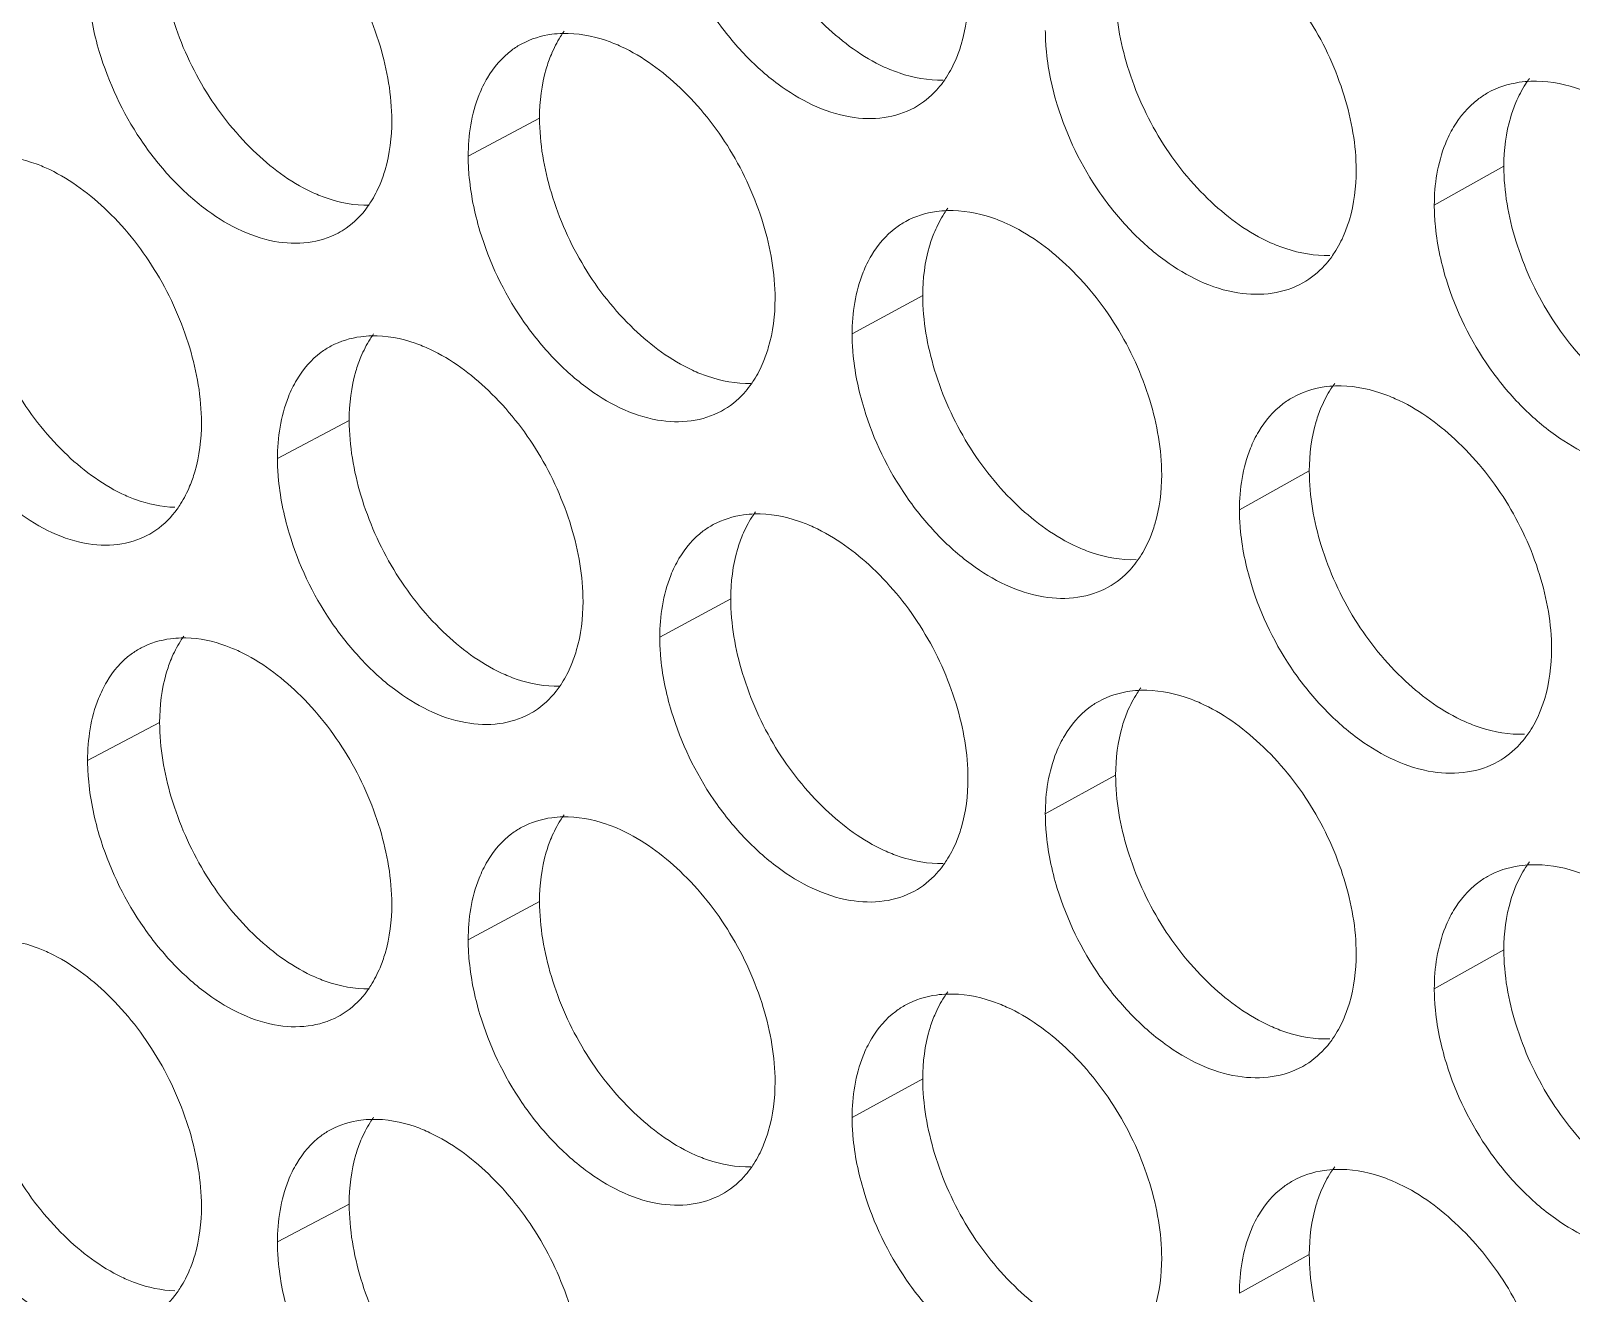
# Model space of a CAD drawing. Header units: millimetres. Extents: x 1177 to 4147, y 93 to 2194.
# Drawn here: x 2591.68 to 2607.16, y 811.36 to 824.05 of the extents above; entities that cross this region are included whole.
import ezdxf

# ---------------------------------------------------------------- set-up
doc = ezdxf.new("R2010")
doc.units = ezdxf.units.MM
doc.header["$LTSCALE"] = 0.1
doc.layers.get('0').update_dxf_attribs({"lineweight": 13})
doc.layers.add('标注', color=251, linetype='Continuous', lineweight=9)

# ---------------------------------------------------------------- blocks, each defined once
blk = doc.blocks.new('02')
at = {"layer": '标注'}
for p, q in [((4478.835, 767.224), (4477.811, 766.676)), ((4478.835, 767.224), (4477.811, 766.676)), ((4492.675, 766.532), (4491.677, 765.972)), ((4484.335, 764.678), (4483.321, 764.125)), ((4484.335, 764.678), (4483.321, 764.125)), ((4476.103, 762.881), (4475.073, 762.336)), ((4489.883, 762.157), (4488.88, 761.6)), ((4489.883, 762.157), (4488.88, 761.6)), ((4481.579, 760.322), (4480.56, 759.772)), ((4473.382, 758.545), (4472.348, 758.002)), ((4487.103, 757.789), (4486.094, 757.234)), ((4478.835, 755.974), (4477.811, 755.426)), ((4492.675, 755.282), (4491.677, 754.722)), ((4484.335, 753.428), (4483.321, 752.875)), ((4476.103, 751.631), (4475.073, 751.086)), ((4489.883, 750.907), (4488.88, 750.35))]:
    blk.add_line(p, q, dxfattribs=at)
blk.add_arc((4473.723, 758.243), 1.518, 88.601, 91.1331, dxfattribs=at)
for points, knots in [([(4481.579, 771.572), (4481.579, 771.21), (4481.713, 770.46), (4482.178, 769.418), (4482.877, 768.54), (4483.471, 768.101), (4483.783, 767.958)], [0, 0, 0, 0, 0.245602, 0.508914, 0.767364, 1, 1, 1, 1]), ([(4476.714, 767.189), (4476.714, 767.551), (4476.581, 768.302), (4476.118, 769.345), (4475.425, 770.227), (4474.836, 770.67), (4474.527, 770.816)], [0, 0, 0, 0, 0.245829, 0.509477, 0.768016, 1, 1, 1, 1]), ([(4476.714, 767.189), (4476.714, 767.551), (4476.581, 768.302), (4476.118, 769.345), (4475.425, 770.227), (4474.836, 770.67), (4474.527, 770.816)], [0, 0, 0, 0, 0.245829, 0.509477, 0.768016, 1, 1, 1, 1]), ([(4490.556, 766.473), (4490.556, 766.834), (4490.42, 767.585), (4489.946, 768.624), (4489.237, 769.498), (4488.636, 769.933), (4488.322, 770.074)], [0, 0, 0, 0, 0.244947, 0.507787, 0.766448, 1, 1, 1, 1]), ([(4480.73, 769.95), (4480.865, 769.503), (4481.171, 768.861), (4481.748, 768.146), (4482.361, 767.589), (4483.069, 767.227), (4483.772, 767.204), (4484.081, 767.301), (4484.214, 767.374)], [0, 0, 0, 0, 0.290009, 0.433078, 0.568897, 0.804139, 0.905475, 1, 1, 1, 1]), ([(4473.382, 769.795), (4473.382, 769.433), (4473.514, 768.682), (4473.973, 767.638), (4474.662, 766.755), (4475.249, 766.311), (4475.558, 766.165)], [0, 0, 0, 0, 0.246134, 0.50993, 0.768307, 1, 1, 1, 1]), ([(4473.382, 769.795), (4473.382, 769.433), (4473.514, 768.682), (4473.973, 767.638), (4474.662, 766.755), (4475.249, 766.311), (4475.558, 766.165)], [0, 0, 0, 0, 0.246134, 0.50993, 0.768307, 1, 1, 1, 1]), ([(4472.348, 769.252), (4472.348, 769.165), (4472.364, 768.803), (4472.437, 768.443), (4472.516, 768.179)], [0, 0, 0, 0, 0.238732, 1, 1, 1, 1]), ([(4472.348, 769.252), (4472.348, 769.165), (4472.364, 768.803), (4472.437, 768.443), (4472.516, 768.179)], [0, 0, 0, 0, 0.238732, 1, 1, 1, 1]), ([(4484.813, 768.074), (4484.841, 768.141), (4484.945, 768.436), (4484.984, 768.751), (4484.984, 768.99)], [0, 0, 0, 0, 0.234415, 1, 1, 1, 1]), ([(4487.103, 769.039), (4487.103, 768.677), (4487.238, 767.927), (4487.708, 766.887), (4488.413, 766.012), (4489.012, 765.577), (4489.326, 765.435)], [0, 0, 0, 0, 0.245252, 0.508241, 0.76674, 1, 1, 1, 1]), ([(4478.581, 768.291), (4478.53, 768.265), (4478.333, 768.139), (4478.176, 767.955), (4478.087, 767.803)], [0, 0, 0, 0, 0.243762, 1, 1, 1, 1]), ([(4478.581, 768.291), (4478.53, 768.265), (4478.333, 768.139), (4478.176, 767.955), (4478.087, 767.803)], [0, 0, 0, 0, 0.243762, 1, 1, 1, 1]), ([(4479.168, 768.44), (4479.115, 768.439), (4478.913, 768.424), (4478.713, 768.363), (4478.581, 768.291)], [0, 0, 0, 0, 0.258529, 1, 1, 1, 1]), ([(4479.168, 768.44), (4479.115, 768.439), (4478.913, 768.424), (4478.713, 768.363), (4478.581, 768.291)], [0, 0, 0, 0, 0.258529, 1, 1, 1, 1]), ([(4479.188, 768.471), (4479.17, 768.446), (4479.099, 768.341), (4479.041, 768.227), (4479.004, 768.139)], [0, 0, 0, 0, 0.243071, 1, 1, 1, 1]), ([(4479.188, 768.471), (4479.17, 768.446), (4479.099, 768.341), (4479.041, 768.227), (4479.004, 768.139)], [0, 0, 0, 0, 0.243071, 1, 1, 1, 1]), ([(4480.009, 768.25), (4479.939, 768.283), (4479.671, 768.391), (4479.379, 768.445), (4479.168, 768.44)], [0, 0, 0, 0, 0.267982, 1, 1, 1, 1]), ([(4480.009, 768.25), (4479.939, 768.283), (4479.671, 768.391), (4479.379, 768.445), (4479.168, 768.44)], [0, 0, 0, 0, 0.267982, 1, 1, 1, 1]), ([(4486.094, 768.484), (4486.094, 768.398), (4486.111, 768.035), (4486.185, 767.676), (4486.266, 767.413)], [0, 0, 0, 0, 0.238905, 1, 1, 1, 1]), ([(4472.516, 768.179), (4472.649, 767.733), (4472.949, 767.092), (4473.515, 766.374), (4474.116, 765.814), (4474.81, 765.444), (4475.505, 765.41), (4475.81, 765.502), (4475.943, 765.572)], [0, 0, 0, 0, 0.291305, 0.434775, 0.570777, 0.805593, 0.906279, 1, 1, 1, 1]), ([(4472.516, 768.179), (4472.649, 767.733), (4472.949, 767.092), (4473.515, 766.374), (4474.116, 765.814), (4474.81, 765.444), (4475.505, 765.41), (4475.81, 765.502), (4475.943, 765.572)], [0, 0, 0, 0, 0.291305, 0.434775, 0.570777, 0.805593, 0.906279, 1, 1, 1, 1]), ([(4479.004, 768.139), (4478.976, 768.072), (4478.873, 767.777), (4478.835, 767.462), (4478.835, 767.224)], [0, 0, 0, 0, 0.234028, 1, 1, 1, 1]), ([(4479.004, 768.139), (4478.976, 768.072), (4478.873, 767.777), (4478.835, 767.462), (4478.835, 767.224)], [0, 0, 0, 0, 0.234028, 1, 1, 1, 1]), ([(4482.215, 764.633), (4482.215, 764.995), (4482.081, 765.745), (4481.613, 766.787), (4480.914, 767.666), (4480.32, 768.106), (4480.009, 768.25)], [0, 0, 0, 0, 0.245474, 0.508798, 0.767386, 1, 1, 1, 1]), ([(4482.215, 764.633), (4482.215, 764.995), (4482.081, 765.745), (4481.613, 766.787), (4480.914, 767.666), (4480.32, 768.106), (4480.009, 768.25)], [0, 0, 0, 0, 0.245474, 0.508798, 0.767386, 1, 1, 1, 1]), ([(4484.623, 767.737), (4484.641, 767.762), (4484.715, 767.868), (4484.775, 767.984), (4484.813, 768.074)], [0, 0, 0, 0, 0.24323, 1, 1, 1, 1]), ([(4483.783, 767.958), (4483.853, 767.926), (4484.122, 767.818), (4484.415, 767.765), (4484.627, 767.771)], [0, 0, 0, 0, 0.267537, 1, 1, 1, 1]), ([(4478.087, 767.803), (4478.041, 767.726), (4477.87, 767.374), (4477.811, 766.976), (4477.811, 766.676)], [0, 0, 0, 0, 0.229851, 1, 1, 1, 1]), ([(4478.087, 767.803), (4478.041, 767.726), (4477.87, 767.374), (4477.811, 766.976), (4477.811, 766.676)], [0, 0, 0, 0, 0.229851, 1, 1, 1, 1]), ([(4484.214, 767.374), (4484.334, 767.439), (4484.479, 767.557), (4484.595, 767.699), (4484.623, 767.737)], [0, 0, 0, 0, 0.742834, 1, 1, 1, 1]), ([(4493.063, 767.753), (4493.007, 767.751), (4492.793, 767.732), (4492.581, 767.664), (4492.442, 767.586)], [0, 0, 0, 0, 0.25862, 1, 1, 1, 1]), ([(4493.043, 767.793), (4493.024, 767.767), (4492.948, 767.659), (4492.887, 767.541), (4492.848, 767.45)], [0, 0, 0, 0, 0.24344, 1, 1, 1, 1]), ([(4493.923, 767.573), (4493.851, 767.605), (4493.577, 767.711), (4493.279, 767.761), (4493.063, 767.753)], [0, 0, 0, 0, 0.267086, 1, 1, 1, 1]), ([(4486.266, 767.413), (4486.403, 766.965), (4486.713, 766.323), (4487.297, 765.609), (4487.918, 765.055), (4488.634, 764.698), (4489.344, 764.682), (4489.655, 764.783), (4489.789, 764.858)], [0, 0, 0, 0, 0.289156, 0.431962, 0.567662, 0.803187, 0.90495, 1, 1, 1, 1]), ([(4492.442, 767.586), (4492.393, 767.558), (4492.199, 767.43), (4492.044, 767.247), (4491.954, 767.096)], [0, 0, 0, 0, 0.244434, 1, 1, 1, 1]), ([(4492.848, 767.45), (4492.819, 767.382), (4492.714, 767.087), (4492.675, 766.771), (4492.675, 766.532)], [0, 0, 0, 0, 0.234773, 1, 1, 1, 1]), ([(4476.545, 766.275), (4476.573, 766.342), (4476.676, 766.636), (4476.714, 766.95), (4476.714, 767.189)], [0, 0, 0, 0, 0.233967, 1, 1, 1, 1]), ([(4476.545, 766.275), (4476.573, 766.342), (4476.676, 766.636), (4476.714, 766.95), (4476.714, 767.189)], [0, 0, 0, 0, 0.233967, 1, 1, 1, 1]), ([(4478.835, 767.224), (4478.835, 766.861), (4478.968, 766.111), (4479.431, 765.068), (4480.127, 764.189), (4480.719, 763.748), (4481.029, 763.604)], [0, 0, 0, 0, 0.245779, 0.509251, 0.767678, 1, 1, 1, 1]), ([(4478.835, 767.224), (4478.835, 766.861), (4478.968, 766.111), (4479.431, 765.068), (4480.127, 764.189), (4480.719, 763.748), (4481.029, 763.604)], [0, 0, 0, 0, 0.245779, 0.509251, 0.767678, 1, 1, 1, 1]), ([(4491.954, 767.096), (4491.908, 767.019), (4491.738, 766.669), (4491.677, 766.271), (4491.677, 765.972)], [0, 0, 0, 0, 0.231067, 1, 1, 1, 1]), ([(4471.804, 766.484), (4471.742, 766.514), (4471.501, 766.616), (4471.24, 766.674), (4471.049, 766.68)], [0, 0, 0, 0, 0.266802, 1, 1, 1, 1]), ([(4477.811, 766.676), (4477.811, 766.589), (4477.827, 766.226), (4477.9, 765.867), (4477.98, 765.603)], [0, 0, 0, 0, 0.2388, 1, 1, 1, 1]), ([(4477.811, 766.676), (4477.811, 766.589), (4477.827, 766.226), (4477.9, 765.867), (4477.98, 765.603)], [0, 0, 0, 0, 0.2388, 1, 1, 1, 1]), ([(4492.675, 766.532), (4492.675, 766.171), (4492.811, 765.421), (4493.285, 764.382), (4493.997, 763.51), (4494.601, 763.078), (4494.917, 762.939)], [0, 0, 0, 0, 0.244904, 0.507573, 0.76612, 1, 1, 1, 1]), ([(4473.982, 762.851), (4473.982, 763.214), (4473.849, 763.965), (4473.388, 765.009), (4472.699, 765.892), (4472.112, 766.337), (4471.804, 766.484)], [0, 0, 0, 0, 0.246007, 0.509819, 0.768332, 1, 1, 1, 1]), ([(4490.384, 765.556), (4490.412, 765.624), (4490.517, 765.918), (4490.556, 766.234), (4490.556, 766.473)], [0, 0, 0, 0, 0.234713, 1, 1, 1, 1]), ([(4475.558, 766.165), (4475.627, 766.133), (4475.891, 766.023), (4476.181, 765.968), (4476.39, 765.973)], [0, 0, 0, 0, 0.268088, 1, 1, 1, 1]), ([(4475.558, 766.165), (4475.627, 766.133), (4475.891, 766.023), (4476.181, 765.968), (4476.39, 765.973)], [0, 0, 0, 0, 0.268088, 1, 1, 1, 1]), ([(4476.362, 765.944), (4476.38, 765.969), (4476.451, 766.073), (4476.508, 766.186), (4476.545, 766.275)], [0, 0, 0, 0, 0.243017, 1, 1, 1, 1]), ([(4476.362, 765.944), (4476.38, 765.969), (4476.451, 766.073), (4476.508, 766.186), (4476.545, 766.275)], [0, 0, 0, 0, 0.243017, 1, 1, 1, 1]), ([(4475.943, 765.572), (4475.983, 765.594), (4476.144, 765.692), (4476.279, 765.829), (4476.362, 765.944)], [0, 0, 0, 0, 0.245619, 1, 1, 1, 1]), ([(4475.943, 765.572), (4475.983, 765.594), (4476.144, 765.692), (4476.279, 765.829), (4476.362, 765.944)], [0, 0, 0, 0, 0.245619, 1, 1, 1, 1]), ([(4484.69, 765.896), (4484.637, 765.894), (4484.429, 765.878), (4484.225, 765.814), (4484.09, 765.74)], [0, 0, 0, 0, 0.258563, 1, 1, 1, 1]), ([(4484.69, 765.896), (4484.637, 765.894), (4484.429, 765.878), (4484.225, 765.814), (4484.09, 765.74)], [0, 0, 0, 0, 0.258563, 1, 1, 1, 1]), ([(4484.695, 765.93), (4484.676, 765.905), (4484.603, 765.799), (4484.544, 765.683), (4484.506, 765.594)], [0, 0, 0, 0, 0.243214, 1, 1, 1, 1]), ([(4484.695, 765.93), (4484.676, 765.905), (4484.603, 765.799), (4484.544, 765.683), (4484.506, 765.594)], [0, 0, 0, 0, 0.243214, 1, 1, 1, 1]), ([(4485.539, 765.71), (4485.468, 765.742), (4485.198, 765.85), (4484.903, 765.902), (4484.69, 765.896)], [0, 0, 0, 0, 0.267618, 1, 1, 1, 1]), ([(4485.539, 765.71), (4485.468, 765.742), (4485.198, 765.85), (4484.903, 765.902), (4484.69, 765.896)], [0, 0, 0, 0, 0.267618, 1, 1, 1, 1]), ([(4491.677, 765.972), (4491.677, 765.886), (4491.693, 765.524), (4491.768, 765.165), (4491.85, 764.902)], [0, 0, 0, 0, 0.238976, 1, 1, 1, 1]), ([(4484.09, 765.74), (4484.04, 765.713), (4483.844, 765.586), (4483.688, 765.402), (4483.598, 765.251)], [0, 0, 0, 0, 0.24404, 1, 1, 1, 1]), ([(4484.09, 765.74), (4484.04, 765.713), (4483.844, 765.586), (4483.688, 765.402), (4483.598, 765.251)], [0, 0, 0, 0, 0.24404, 1, 1, 1, 1]), ([(4487.764, 762.103), (4487.764, 762.465), (4487.629, 763.215), (4487.157, 764.255), (4486.451, 765.13), (4485.852, 765.567), (4485.539, 765.71)], [0, 0, 0, 0, 0.245121, 0.508123, 0.76676, 1, 1, 1, 1]), ([(4487.764, 762.103), (4487.764, 762.465), (4487.629, 763.215), (4487.157, 764.255), (4486.451, 765.13), (4485.852, 765.567), (4485.539, 765.71)], [0, 0, 0, 0, 0.245121, 0.508123, 0.76676, 1, 1, 1, 1]), ([(4470.674, 765.466), (4470.674, 765.103), (4470.806, 764.352), (4471.263, 763.307), (4471.948, 762.423), (4472.533, 761.977), (4472.84, 761.831)], [0, 0, 0, 0, 0.246312, 0.510271, 0.768623, 1, 1, 1, 1]), ([(4477.98, 765.603), (4478.114, 765.156), (4478.418, 764.515), (4478.992, 763.799), (4479.601, 763.241), (4480.304, 762.876), (4481.005, 762.849), (4481.312, 762.945), (4481.445, 763.017)], [0, 0, 0, 0, 0.290439, 0.433641, 0.56952, 0.80462, 0.905741, 1, 1, 1, 1]), ([(4477.98, 765.603), (4478.114, 765.156), (4478.418, 764.515), (4478.992, 763.799), (4479.601, 763.241), (4480.304, 762.876), (4481.005, 762.849), (4481.312, 762.945), (4481.445, 763.017)], [0, 0, 0, 0, 0.290439, 0.433641, 0.56952, 0.80462, 0.905741, 1, 1, 1, 1]), ([(4484.506, 765.594), (4484.477, 765.526), (4484.373, 765.232), (4484.335, 764.916), (4484.335, 764.678)], [0, 0, 0, 0, 0.234326, 1, 1, 1, 1]), ([(4484.506, 765.594), (4484.477, 765.526), (4484.373, 765.232), (4484.335, 764.916), (4484.335, 764.678)], [0, 0, 0, 0, 0.234326, 1, 1, 1, 1]), ([(4489.326, 765.435), (4489.397, 765.403), (4489.668, 765.297), (4489.964, 765.245), (4490.177, 765.253)], [0, 0, 0, 0, 0.267181, 1, 1, 1, 1]), ([(4490.19, 765.214), (4490.209, 765.24), (4490.284, 765.348), (4490.345, 765.465), (4490.384, 765.556)], [0, 0, 0, 0, 0.24338, 1, 1, 1, 1]), ([(4483.598, 765.251), (4483.552, 765.174), (4483.382, 764.823), (4483.321, 764.424), (4483.321, 764.125)], [0, 0, 0, 0, 0.23034, 1, 1, 1, 1]), ([(4483.598, 765.251), (4483.552, 765.174), (4483.382, 764.823), (4483.321, 764.424), (4483.321, 764.125)], [0, 0, 0, 0, 0.23034, 1, 1, 1, 1]), ([(4489.789, 764.858), (4489.905, 764.923), (4490.048, 765.039), (4490.162, 765.177), (4490.19, 765.214)], [0, 0, 0, 0, 0.743342, 1, 1, 1, 1]), ([(4491.85, 764.902), (4491.988, 764.454), (4492.302, 763.811), (4492.894, 763.099), (4493.522, 762.547), (4494.247, 762.196), (4494.963, 762.187), (4495.276, 762.292), (4495.411, 762.369)], [0, 0, 0, 0, 0.288311, 0.430859, 0.566442, 0.80225, 0.904434, 1, 1, 1, 1]), ([(4482.045, 763.718), (4482.073, 763.785), (4482.177, 764.079), (4482.215, 764.394), (4482.215, 764.633)], [0, 0, 0, 0, 0.234266, 1, 1, 1, 1]), ([(4482.045, 763.718), (4482.073, 763.785), (4482.177, 764.079), (4482.215, 764.394), (4482.215, 764.633)], [0, 0, 0, 0, 0.234266, 1, 1, 1, 1]), ([(4484.335, 764.678), (4484.335, 764.316), (4484.469, 763.565), (4484.937, 762.524), (4485.639, 761.648), (4486.236, 761.211), (4486.549, 761.068)], [0, 0, 0, 0, 0.245427, 0.508577, 0.767052, 1, 1, 1, 1]), ([(4484.335, 764.678), (4484.335, 764.316), (4484.469, 763.565), (4484.937, 762.524), (4485.639, 761.648), (4486.236, 761.211), (4486.549, 761.068)], [0, 0, 0, 0, 0.245427, 0.508577, 0.767052, 1, 1, 1, 1]), ([(4476.424, 764.097), (4476.373, 764.096), (4476.173, 764.081), (4475.975, 764.022), (4475.844, 763.952)], [0, 0, 0, 0, 0.258513, 1, 1, 1, 1]), ([(4476.453, 764.126), (4476.435, 764.101), (4476.365, 763.997), (4476.308, 763.884), (4476.271, 763.796)], [0, 0, 0, 0, 0.243002, 1, 1, 1, 1]), ([(4477.262, 763.905), (4477.192, 763.938), (4476.926, 764.047), (4476.635, 764.102), (4476.424, 764.097)], [0, 0, 0, 0, 0.268167, 1, 1, 1, 1]), ([(4483.321, 764.125), (4483.321, 764.038), (4483.337, 763.676), (4483.412, 763.317), (4483.492, 763.053)], [0, 0, 0, 0, 0.23887, 1, 1, 1, 1]), ([(4483.321, 764.125), (4483.321, 764.038), (4483.337, 763.676), (4483.412, 763.317), (4483.492, 763.053)], [0, 0, 0, 0, 0.23887, 1, 1, 1, 1]), ([(4475.844, 763.952), (4475.794, 763.925), (4475.595, 763.801), (4475.439, 763.616), (4475.349, 763.464)], [0, 0, 0, 0, 0.243618, 1, 1, 1, 1]), ([(4479.459, 760.283), (4479.459, 760.645), (4479.325, 761.395), (4478.86, 762.438), (4478.163, 763.318), (4477.572, 763.76), (4477.262, 763.905)], [0, 0, 0, 0, 0.245651, 0.509137, 0.767701, 1, 1, 1, 1]), ([(4469.802, 763.851), (4469.934, 763.406), (4470.232, 762.765), (4470.795, 762.046), (4471.392, 761.485), (4472.082, 761.112), (4472.774, 761.075), (4473.078, 761.165), (4473.209, 761.234)], [0, 0, 0, 0, 0.291742, 0.435347, 0.571412, 0.806086, 0.906551, 1, 1, 1, 1]), ([(4476.271, 763.796), (4476.243, 763.729), (4476.14, 763.435), (4476.103, 763.12), (4476.103, 762.881)], [0, 0, 0, 0, 0.233879, 1, 1, 1, 1]), ([(4481.857, 763.383), (4481.876, 763.408), (4481.948, 763.514), (4482.007, 763.628), (4482.045, 763.718)], [0, 0, 0, 0, 0.243157, 1, 1, 1, 1]), ([(4481.857, 763.383), (4481.876, 763.408), (4481.948, 763.514), (4482.007, 763.628), (4482.045, 763.718)], [0, 0, 0, 0, 0.243157, 1, 1, 1, 1]), ([(4475.349, 763.464), (4475.303, 763.387), (4475.133, 763.035), (4475.073, 762.636), (4475.073, 762.336)], [0, 0, 0, 0, 0.229607, 1, 1, 1, 1]), ([(4481.029, 763.604), (4481.099, 763.571), (4481.366, 763.463), (4481.658, 763.41), (4481.869, 763.415)], [0, 0, 0, 0, 0.267719, 1, 1, 1, 1]), ([(4481.029, 763.604), (4481.099, 763.571), (4481.366, 763.463), (4481.658, 763.41), (4481.869, 763.415)], [0, 0, 0, 0, 0.267719, 1, 1, 1, 1]), ([(4490.248, 763.415), (4490.229, 763.39), (4490.155, 763.282), (4490.094, 763.166), (4490.055, 763.074)], [0, 0, 0, 0, 0.243364, 1, 1, 1, 1]), ([(4490.248, 763.415), (4490.229, 763.39), (4490.155, 763.282), (4490.094, 763.166), (4490.055, 763.074)], [0, 0, 0, 0, 0.243364, 1, 1, 1, 1]), ([(4481.445, 763.017), (4481.566, 763.082), (4481.713, 763.201), (4481.829, 763.344), (4481.857, 763.383)], [0, 0, 0, 0, 0.74257, 1, 1, 1, 1]), ([(4481.445, 763.017), (4481.566, 763.082), (4481.713, 763.201), (4481.829, 763.344), (4481.857, 763.383)], [0, 0, 0, 0, 0.74257, 1, 1, 1, 1]), ([(4489.646, 763.214), (4489.597, 763.186), (4489.402, 763.059), (4489.247, 762.876), (4489.157, 762.725)], [0, 0, 0, 0, 0.244306, 1, 1, 1, 1]), ([(4489.646, 763.214), (4489.597, 763.186), (4489.402, 763.059), (4489.247, 762.876), (4489.157, 762.725)], [0, 0, 0, 0, 0.244306, 1, 1, 1, 1]), ([(4490.26, 763.378), (4490.205, 763.376), (4489.993, 763.358), (4489.784, 763.291), (4489.646, 763.214)], [0, 0, 0, 0, 0.258601, 1, 1, 1, 1]), ([(4490.26, 763.378), (4490.205, 763.376), (4489.993, 763.358), (4489.784, 763.291), (4489.646, 763.214)], [0, 0, 0, 0, 0.258601, 1, 1, 1, 1]), ([(4491.116, 763.195), (4491.045, 763.227), (4490.772, 763.334), (4490.475, 763.385), (4490.26, 763.378)], [0, 0, 0, 0, 0.267261, 1, 1, 1, 1]), ([(4491.116, 763.195), (4491.045, 763.227), (4490.772, 763.334), (4490.475, 763.385), (4490.26, 763.378)], [0, 0, 0, 0, 0.267261, 1, 1, 1, 1]), ([(4493.36, 759.599), (4493.36, 759.961), (4493.224, 760.711), (4492.747, 761.749), (4492.035, 762.621), (4491.432, 763.055), (4491.116, 763.195)], [0, 0, 0, 0, 0.244772, 0.507452, 0.766137, 1, 1, 1, 1]), ([(4493.36, 759.599), (4493.36, 759.961), (4493.224, 760.711), (4492.747, 761.749), (4492.035, 762.621), (4491.432, 763.055), (4491.116, 763.195)], [0, 0, 0, 0, 0.244772, 0.507452, 0.766137, 1, 1, 1, 1]), ([(4483.492, 763.053), (4483.628, 762.606), (4483.936, 761.964), (4484.517, 761.249), (4485.134, 760.694), (4485.845, 760.334), (4486.552, 760.315), (4486.862, 760.414), (4486.996, 760.488)], [0, 0, 0, 0, 0.289581, 0.432519, 0.568278, 0.803661, 0.905212, 1, 1, 1, 1]), ([(4483.492, 763.053), (4483.628, 762.606), (4483.936, 761.964), (4484.517, 761.249), (4485.134, 760.694), (4485.845, 760.334), (4486.552, 760.315), (4486.862, 760.414), (4486.996, 760.488)], [0, 0, 0, 0, 0.289581, 0.432519, 0.568278, 0.803661, 0.905212, 1, 1, 1, 1]), ([(4490.055, 763.074), (4490.027, 763.007), (4489.922, 762.712), (4489.883, 762.396), (4489.883, 762.157)], [0, 0, 0, 0, 0.234624, 1, 1, 1, 1]), ([(4490.055, 763.074), (4490.027, 763.007), (4489.922, 762.712), (4489.883, 762.396), (4489.883, 762.157)], [0, 0, 0, 0, 0.234624, 1, 1, 1, 1]), ([(4473.813, 761.938), (4473.841, 762.005), (4473.944, 762.299), (4473.982, 762.613), (4473.982, 762.851)], [0, 0, 0, 0, 0.233818, 1, 1, 1, 1]), ([(4476.103, 762.881), (4476.103, 762.519), (4476.235, 761.768), (4476.696, 760.725), (4477.388, 759.844), (4477.978, 759.401), (4478.287, 759.256)], [0, 0, 0, 0, 0.245956, 0.50959, 0.767992, 1, 1, 1, 1]), ([(4489.157, 762.725), (4489.111, 762.648), (4488.94, 762.297), (4488.88, 761.899), (4488.88, 761.6)], [0, 0, 0, 0, 0.230825, 1, 1, 1, 1]), ([(4489.157, 762.725), (4489.111, 762.648), (4488.94, 762.297), (4488.88, 761.899), (4488.88, 761.6)], [0, 0, 0, 0, 0.230825, 1, 1, 1, 1]), ([(4475.073, 762.336), (4475.073, 762.249), (4475.089, 761.886), (4475.163, 761.527), (4475.242, 761.263)], [0, 0, 0, 0, 0.238766, 1, 1, 1, 1]), ([(4487.592, 761.187), (4487.621, 761.254), (4487.725, 761.549), (4487.764, 761.864), (4487.764, 762.103)], [0, 0, 0, 0, 0.234564, 1, 1, 1, 1]), ([(4487.592, 761.187), (4487.621, 761.254), (4487.725, 761.549), (4487.764, 761.864), (4487.764, 762.103)], [0, 0, 0, 0, 0.234564, 1, 1, 1, 1]), ([(4489.883, 762.157), (4489.883, 761.796), (4490.018, 761.046), (4490.491, 760.006), (4491.199, 759.133), (4491.801, 758.699), (4492.115, 758.559)], [0, 0, 0, 0, 0.245078, 0.507907, 0.76643, 1, 1, 1, 1]), ([(4489.883, 762.157), (4489.883, 761.796), (4490.018, 761.046), (4490.491, 760.006), (4491.199, 759.133), (4491.801, 758.699), (4492.115, 758.559)], [0, 0, 0, 0, 0.245078, 0.507907, 0.76643, 1, 1, 1, 1]), ([(4473.633, 761.61), (4473.65, 761.634), (4473.72, 761.738), (4473.777, 761.85), (4473.813, 761.938)], [0, 0, 0, 0, 0.242949, 1, 1, 1, 1]), ([(4472.84, 761.831), (4472.903, 761.8), (4473.146, 761.698), (4473.409, 761.641), (4473.602, 761.636)], [0, 0, 0, 0, 0.266746, 1, 1, 1, 1]), ([(4473.209, 761.234), (4473.251, 761.256), (4473.413, 761.354), (4473.549, 761.494), (4473.633, 761.61)], [0, 0, 0, 0, 0.245453, 1, 1, 1, 1]), ([(4481.923, 761.54), (4481.87, 761.538), (4481.665, 761.522), (4481.463, 761.46), (4481.329, 761.387)], [0, 0, 0, 0, 0.258546, 1, 1, 1, 1]), ([(4481.935, 761.572), (4481.917, 761.547), (4481.845, 761.442), (4481.786, 761.327), (4481.749, 761.238)], [0, 0, 0, 0, 0.243142, 1, 1, 1, 1]), ([(4482.768, 761.352), (4482.697, 761.384), (4482.429, 761.492), (4482.135, 761.545), (4481.923, 761.54)], [0, 0, 0, 0, 0.267799, 1, 1, 1, 1]), ([(4488.88, 761.6), (4488.88, 761.513), (4488.896, 761.151), (4488.971, 760.793), (4489.052, 760.529)], [0, 0, 0, 0, 0.23894, 1, 1, 1, 1]), ([(4488.88, 761.6), (4488.88, 761.513), (4488.896, 761.151), (4488.971, 760.793), (4489.052, 760.529)], [0, 0, 0, 0, 0.23894, 1, 1, 1, 1]), ([(4475.242, 761.263), (4475.375, 760.816), (4475.677, 760.175), (4476.248, 759.458), (4476.852, 758.899), (4477.551, 758.532), (4478.249, 758.501), (4478.555, 758.595), (4478.688, 758.666)], [0, 0, 0, 0, 0.290871, 0.434206, 0.570147, 0.805105, 0.906009, 1, 1, 1, 1]), ([(4481.329, 761.387), (4481.279, 761.36), (4481.082, 761.235), (4480.926, 761.051), (4480.836, 760.899)], [0, 0, 0, 0, 0.243902, 1, 1, 1, 1]), ([(4481.749, 761.238), (4481.721, 761.171), (4481.617, 760.876), (4481.579, 760.561), (4481.579, 760.322)], [0, 0, 0, 0, 0.234177, 1, 1, 1, 1]), ([(4484.984, 757.74), (4484.984, 758.101), (4484.849, 758.852), (4484.379, 759.893), (4483.676, 760.77), (4483.08, 761.208), (4482.768, 761.352)], [0, 0, 0, 0, 0.245297, 0.50846, 0.767072, 1, 1, 1, 1]), ([(4486.549, 761.068), (4486.619, 761.036), (4486.889, 760.929), (4487.183, 760.877), (4487.396, 760.884)], [0, 0, 0, 0, 0.267358, 1, 1, 1, 1]), ([(4486.549, 761.068), (4486.619, 761.036), (4486.889, 760.929), (4487.183, 760.877), (4487.396, 760.884)], [0, 0, 0, 0, 0.267358, 1, 1, 1, 1]), ([(4487.4, 760.847), (4487.419, 760.873), (4487.493, 760.98), (4487.554, 761.096), (4487.592, 761.187)], [0, 0, 0, 0, 0.243304, 1, 1, 1, 1]), ([(4487.4, 760.847), (4487.419, 760.873), (4487.493, 760.98), (4487.554, 761.096), (4487.592, 761.187)], [0, 0, 0, 0, 0.243304, 1, 1, 1, 1]), ([(4480.836, 760.899), (4480.791, 760.822), (4480.62, 760.47), (4480.56, 760.072), (4480.56, 759.772)], [0, 0, 0, 0, 0.230096, 1, 1, 1, 1]), ([(4486.996, 760.488), (4487.114, 760.553), (4487.258, 760.67), (4487.372, 760.81), (4487.4, 760.847)], [0, 0, 0, 0, 0.743092, 1, 1, 1, 1]), ([(4486.996, 760.488), (4487.114, 760.553), (4487.258, 760.67), (4487.372, 760.81), (4487.4, 760.847)], [0, 0, 0, 0, 0.743092, 1, 1, 1, 1]), ([(4481.579, 760.322), (4481.579, 759.96), (4481.713, 759.21), (4482.178, 758.168), (4482.877, 757.29), (4483.471, 756.851), (4483.783, 756.708)], [0, 0, 0, 0, 0.245602, 0.508914, 0.767364, 1, 1, 1, 1]), ([(4489.052, 760.529), (4489.189, 760.081), (4489.502, 759.438), (4490.089, 758.726), (4490.714, 758.173), (4491.435, 757.818), (4492.147, 757.806), (4492.459, 757.909), (4492.594, 757.985)], [0, 0, 0, 0, 0.288732, 0.431409, 0.567051, 0.802717, 0.904691, 1, 1, 1, 1]), ([(4489.052, 760.529), (4489.189, 760.081), (4489.502, 759.438), (4490.089, 758.726), (4490.714, 758.173), (4491.435, 757.818), (4492.147, 757.806), (4492.459, 757.909), (4492.594, 757.985)], [0, 0, 0, 0, 0.288732, 0.431409, 0.567051, 0.802717, 0.904691, 1, 1, 1, 1]), ([(4479.289, 759.368), (4479.317, 759.435), (4479.421, 759.729), (4479.459, 760.044), (4479.459, 760.283)], [0, 0, 0, 0, 0.234117, 1, 1, 1, 1]), ([(4473.693, 759.76), (4473.642, 759.759), (4473.444, 759.745), (4473.249, 759.687), (4473.119, 759.619)], [0, 0, 0, 0, 0.258498, 1, 1, 1, 1]), ([(4473.73, 759.787), (4473.712, 759.762), (4473.643, 759.659), (4473.586, 759.547), (4473.55, 759.46)], [0, 0, 0, 0, 0.242934, 1, 1, 1, 1]), ([(4474.527, 759.566), (4474.463, 759.597), (4474.219, 759.699), (4473.954, 759.756), (4473.76, 759.76)], [0, 0, 0, 0, 0.266809, 1, 1, 1, 1]), ([(4480.56, 759.772), (4480.56, 759.685), (4480.576, 759.323), (4480.65, 758.964), (4480.73, 758.7)], [0, 0, 0, 0, 0.238835, 1, 1, 1, 1]), ([(4473.119, 759.619), (4473.069, 759.592), (4472.87, 759.468), (4472.713, 759.283), (4472.623, 759.131)], [0, 0, 0, 0, 0.243471, 1, 1, 1, 1]), ([(4473.55, 759.46), (4473.522, 759.393), (4473.42, 759.098), (4473.382, 758.784), (4473.382, 758.545)], [0, 0, 0, 0, 0.23373, 1, 1, 1, 1]), ([(4476.714, 755.939), (4476.714, 756.301), (4476.581, 757.052), (4476.118, 758.095), (4475.425, 758.977), (4474.836, 759.42), (4474.527, 759.566)], [0, 0, 0, 0, 0.245829, 0.509477, 0.768016, 1, 1, 1, 1]), ([(4493.187, 758.682), (4493.216, 758.75), (4493.321, 759.044), (4493.36, 759.36), (4493.36, 759.599)], [0, 0, 0, 0, 0.234862, 1, 1, 1, 1]), ([(4493.187, 758.682), (4493.216, 758.75), (4493.321, 759.044), (4493.36, 759.36), (4493.36, 759.599)], [0, 0, 0, 0, 0.234862, 1, 1, 1, 1]), ([(4478.287, 759.256), (4478.357, 759.224), (4478.623, 759.115), (4478.913, 759.061), (4479.124, 759.066)], [0, 0, 0, 0, 0.267902, 1, 1, 1, 1]), ([(4479.104, 759.035), (4479.122, 759.06), (4479.193, 759.165), (4479.252, 759.279), (4479.289, 759.368)], [0, 0, 0, 0, 0.243086, 1, 1, 1, 1]), ([(4472.623, 759.131), (4472.578, 759.054), (4472.407, 758.702), (4472.348, 758.303), (4472.348, 758.002)], [0, 0, 0, 0, 0.229361, 1, 1, 1, 1]), ([(4478.688, 758.666), (4478.728, 758.688), (4478.887, 758.785), (4479.021, 758.922), (4479.104, 759.035)], [0, 0, 0, 0, 0.245781, 1, 1, 1, 1]), ([(4487.469, 759.008), (4487.415, 759.007), (4487.205, 758.989), (4486.999, 758.924), (4486.862, 758.849)], [0, 0, 0, 0, 0.258582, 1, 1, 1, 1]), ([(4487.465, 759.045), (4487.447, 759.019), (4487.373, 758.912), (4487.313, 758.796), (4487.275, 758.706)], [0, 0, 0, 0, 0.243288, 1, 1, 1, 1]), ([(4488.322, 758.824), (4488.25, 758.856), (4487.979, 758.963), (4487.683, 759.015), (4487.469, 759.008)], [0, 0, 0, 0, 0.267438, 1, 1, 1, 1]), ([(4486.862, 758.849), (4486.812, 758.821), (4486.617, 758.695), (4486.461, 758.511), (4486.372, 758.36)], [0, 0, 0, 0, 0.244174, 1, 1, 1, 1]), ([(4490.556, 755.223), (4490.556, 755.584), (4490.42, 756.335), (4489.946, 757.374), (4489.237, 758.248), (4488.636, 758.683), (4488.322, 758.824)], [0, 0, 0, 0, 0.244947, 0.507787, 0.766448, 1, 1, 1, 1]), ([(4480.73, 758.7), (4480.865, 758.253), (4481.171, 757.611), (4481.748, 756.896), (4482.361, 756.339), (4483.069, 755.977), (4483.772, 755.954), (4484.081, 756.051), (4484.214, 756.124)], [0, 0, 0, 0, 0.290009, 0.433078, 0.568897, 0.804139, 0.905475, 1, 1, 1, 1]), ([(4487.275, 758.706), (4487.246, 758.638), (4487.142, 758.344), (4487.103, 758.028), (4487.103, 757.789)], [0, 0, 0, 0, 0.234476, 1, 1, 1, 1]), ([(4492.115, 758.559), (4492.187, 758.527), (4492.459, 758.421), (4492.756, 758.37), (4492.97, 758.378)], [0, 0, 0, 0, 0.267006, 1, 1, 1, 1]), ([(4492.115, 758.559), (4492.187, 758.527), (4492.459, 758.421), (4492.756, 758.37), (4492.97, 758.378)], [0, 0, 0, 0, 0.267006, 1, 1, 1, 1]), ([(4492.991, 758.338), (4493.01, 758.364), (4493.086, 758.472), (4493.148, 758.59), (4493.187, 758.682)], [0, 0, 0, 0, 0.243456, 1, 1, 1, 1]), ([(4492.991, 758.338), (4493.01, 758.364), (4493.086, 758.472), (4493.148, 758.59), (4493.187, 758.682)], [0, 0, 0, 0, 0.243456, 1, 1, 1, 1]), ([(4473.382, 758.545), (4473.382, 758.183), (4473.514, 757.432), (4473.973, 756.388), (4474.662, 755.505), (4475.249, 755.061), (4475.558, 754.915)], [0, 0, 0, 0, 0.246134, 0.50993, 0.768307, 1, 1, 1, 1]), ([(4486.372, 758.36), (4486.326, 758.283), (4486.155, 757.931), (4486.094, 757.533), (4486.094, 757.234)], [0, 0, 0, 0, 0.230583, 1, 1, 1, 1]), ([(4492.594, 757.985), (4492.709, 758.05), (4492.85, 758.164), (4492.963, 758.302), (4492.991, 758.338)], [0, 0, 0, 0, 0.743585, 1, 1, 1, 1]), ([(4492.594, 757.985), (4492.709, 758.05), (4492.85, 758.164), (4492.963, 758.302), (4492.991, 758.338)], [0, 0, 0, 0, 0.743585, 1, 1, 1, 1]), ([(4472.348, 758.002), (4472.348, 757.915), (4472.364, 757.553), (4472.437, 757.193), (4472.516, 756.929)], [0, 0, 0, 0, 0.238732, 1, 1, 1, 1]), ([(4484.813, 756.824), (4484.841, 756.891), (4484.945, 757.186), (4484.984, 757.501), (4484.984, 757.74)], [0, 0, 0, 0, 0.234415, 1, 1, 1, 1]), ([(4487.103, 757.789), (4487.103, 757.427), (4487.238, 756.677), (4487.708, 755.637), (4488.413, 754.762), (4489.012, 754.327), (4489.326, 754.185)], [0, 0, 0, 0, 0.245252, 0.508241, 0.76674, 1, 1, 1, 1]), ([(4479.188, 757.221), (4479.17, 757.196), (4479.099, 757.091), (4479.041, 756.977), (4479.004, 756.889)], [0, 0, 0, 0, 0.243071, 1, 1, 1, 1]), ([(4486.094, 757.234), (4486.094, 757.148), (4486.111, 756.785), (4486.185, 756.426), (4486.266, 756.163)], [0, 0, 0, 0, 0.238905, 1, 1, 1, 1]), ([(4478.581, 757.041), (4478.53, 757.015), (4478.333, 756.889), (4478.176, 756.705), (4478.087, 756.553)], [0, 0, 0, 0, 0.243762, 1, 1, 1, 1]), ([(4479.168, 757.19), (4479.115, 757.189), (4478.913, 757.174), (4478.713, 757.113), (4478.581, 757.041)], [0, 0, 0, 0, 0.258529, 1, 1, 1, 1]), ([(4480.009, 757), (4479.939, 757.033), (4479.671, 757.141), (4479.379, 757.195), (4479.168, 757.19)], [0, 0, 0, 0, 0.267982, 1, 1, 1, 1]), ([(4482.215, 753.383), (4482.215, 753.745), (4482.081, 754.495), (4481.613, 755.537), (4480.914, 756.416), (4480.32, 756.856), (4480.009, 757)], [0, 0, 0, 0, 0.245474, 0.508798, 0.767386, 1, 1, 1, 1]), ([(4472.516, 756.929), (4472.649, 756.483), (4472.949, 755.842), (4473.515, 755.124), (4474.116, 754.564), (4474.81, 754.194), (4475.505, 754.16), (4475.81, 754.252), (4475.943, 754.322)], [0, 0, 0, 0, 0.291305, 0.434775, 0.570777, 0.805593, 0.906279, 1, 1, 1, 1]), ([(4479.004, 756.889), (4478.976, 756.822), (4478.873, 756.527), (4478.835, 756.212), (4478.835, 755.974)], [0, 0, 0, 0, 0.234028, 1, 1, 1, 1]), ([(4484.623, 756.487), (4484.641, 756.512), (4484.715, 756.618), (4484.775, 756.734), (4484.813, 756.824)], [0, 0, 0, 0, 0.24323, 1, 1, 1, 1]), ([(4483.783, 756.708), (4483.853, 756.676), (4484.122, 756.568), (4484.415, 756.515), (4484.627, 756.521)], [0, 0, 0, 0, 0.267537, 1, 1, 1, 1]), ([(4478.087, 756.553), (4478.041, 756.476), (4477.87, 756.124), (4477.811, 755.726), (4477.811, 755.426)], [0, 0, 0, 0, 0.229851, 1, 1, 1, 1]), ([(4484.214, 756.124), (4484.334, 756.189), (4484.479, 756.307), (4484.595, 756.449), (4484.623, 756.487)], [0, 0, 0, 0, 0.742834, 1, 1, 1, 1]), ([(4492.442, 756.336), (4492.393, 756.308), (4492.199, 756.18), (4492.044, 755.997), (4491.954, 755.846)], [0, 0, 0, 0, 0.244434, 1, 1, 1, 1]), ([(4493.063, 756.503), (4493.007, 756.501), (4492.793, 756.482), (4492.581, 756.414), (4492.442, 756.336)], [0, 0, 0, 0, 0.25862, 1, 1, 1, 1]), ([(4493.043, 756.543), (4493.024, 756.517), (4492.948, 756.409), (4492.887, 756.291), (4492.848, 756.2)], [0, 0, 0, 0, 0.24344, 1, 1, 1, 1]), ([(4493.923, 756.323), (4493.851, 756.355), (4493.577, 756.461), (4493.279, 756.511), (4493.063, 756.503)], [0, 0, 0, 0, 0.267086, 1, 1, 1, 1]), ([(4486.266, 756.163), (4486.403, 755.715), (4486.713, 755.073), (4487.297, 754.359), (4487.918, 753.805), (4488.634, 753.448), (4489.344, 753.432), (4489.655, 753.533), (4489.789, 753.608)], [0, 0, 0, 0, 0.289156, 0.431962, 0.567662, 0.803187, 0.90495, 1, 1, 1, 1]), ([(4492.848, 756.2), (4492.819, 756.132), (4492.714, 755.837), (4492.675, 755.521), (4492.675, 755.282)], [0, 0, 0, 0, 0.234773, 1, 1, 1, 1]), ([(4476.545, 755.025), (4476.573, 755.092), (4476.676, 755.386), (4476.714, 755.7), (4476.714, 755.939)], [0, 0, 0, 0, 0.233967, 1, 1, 1, 1]), ([(4478.835, 755.974), (4478.835, 755.611), (4478.968, 754.861), (4479.431, 753.818), (4480.127, 752.939), (4480.719, 752.498), (4481.029, 752.354)], [0, 0, 0, 0, 0.245779, 0.509251, 0.767678, 1, 1, 1, 1]), ([(4491.954, 755.846), (4491.908, 755.769), (4491.738, 755.419), (4491.677, 755.021), (4491.677, 754.722)], [0, 0, 0, 0, 0.231067, 1, 1, 1, 1]), ([(4471.804, 755.234), (4471.742, 755.264), (4471.501, 755.366), (4471.24, 755.424), (4471.049, 755.43)], [0, 0, 0, 0, 0.266802, 1, 1, 1, 1]), ([(4473.982, 751.601), (4473.982, 751.964), (4473.849, 752.715), (4473.388, 753.759), (4472.699, 754.642), (4472.112, 755.087), (4471.804, 755.234)], [0, 0, 0, 0, 0.246007, 0.509819, 0.768332, 1, 1, 1, 1]), ([(4477.811, 755.426), (4477.811, 755.339), (4477.827, 754.976), (4477.9, 754.617), (4477.98, 754.353)], [0, 0, 0, 0, 0.2388, 1, 1, 1, 1]), ([(4492.675, 755.282), (4492.675, 754.921), (4492.811, 754.171), (4493.285, 753.132), (4493.997, 752.26), (4494.601, 751.828), (4494.917, 751.689)], [0, 0, 0, 0, 0.244904, 0.507573, 0.76612, 1, 1, 1, 1]), ([(4476.362, 754.694), (4476.38, 754.719), (4476.451, 754.823), (4476.508, 754.936), (4476.545, 755.025)], [0, 0, 0, 0, 0.243017, 1, 1, 1, 1]), ([(4490.384, 754.306), (4490.412, 754.374), (4490.517, 754.668), (4490.556, 754.984), (4490.556, 755.223)], [0, 0, 0, 0, 0.234713, 1, 1, 1, 1]), ([(4475.558, 754.915), (4475.627, 754.883), (4475.891, 754.773), (4476.181, 754.718), (4476.39, 754.723)], [0, 0, 0, 0, 0.268088, 1, 1, 1, 1]), ([(4475.943, 754.322), (4475.983, 754.344), (4476.144, 754.442), (4476.279, 754.579), (4476.362, 754.694)], [0, 0, 0, 0, 0.245619, 1, 1, 1, 1]), ([(4484.69, 754.646), (4484.637, 754.644), (4484.429, 754.628), (4484.225, 754.564), (4484.09, 754.49)], [0, 0, 0, 0, 0.258563, 1, 1, 1, 1]), ([(4484.695, 754.68), (4484.676, 754.655), (4484.603, 754.549), (4484.544, 754.433), (4484.506, 754.344)], [0, 0, 0, 0, 0.243214, 1, 1, 1, 1]), ([(4485.539, 754.46), (4485.468, 754.492), (4485.198, 754.6), (4484.903, 754.652), (4484.69, 754.646)], [0, 0, 0, 0, 0.267618, 1, 1, 1, 1]), ([(4491.677, 754.722), (4491.677, 754.636), (4491.693, 754.274), (4491.768, 753.915), (4491.85, 753.652)], [0, 0, 0, 0, 0.238976, 1, 1, 1, 1]), ([(4477.98, 754.353), (4478.114, 753.906), (4478.418, 753.265), (4478.992, 752.549), (4479.601, 751.991), (4480.304, 751.626), (4481.005, 751.599), (4481.312, 751.695), (4481.445, 751.767)], [0, 0, 0, 0, 0.290439, 0.433641, 0.56952, 0.80462, 0.905741, 1, 1, 1, 1]), ([(4484.09, 754.49), (4484.04, 754.463), (4483.844, 754.336), (4483.688, 754.152), (4483.598, 754.001)], [0, 0, 0, 0, 0.24404, 1, 1, 1, 1]), ([(4487.764, 750.853), (4487.764, 751.215), (4487.629, 751.965), (4487.157, 753.005), (4486.451, 753.88), (4485.852, 754.317), (4485.539, 754.46)], [0, 0, 0, 0, 0.245121, 0.508123, 0.76676, 1, 1, 1, 1]), ([(4470.674, 754.216), (4470.674, 753.853), (4470.806, 753.102), (4471.263, 752.057), (4471.948, 751.173), (4472.533, 750.727), (4472.84, 750.581)], [0, 0, 0, 0, 0.246312, 0.510271, 0.768623, 1, 1, 1, 1]), ([(4484.506, 754.344), (4484.477, 754.276), (4484.373, 753.982), (4484.335, 753.666), (4484.335, 753.428)], [0, 0, 0, 0, 0.234326, 1, 1, 1, 1]), ([(4489.326, 754.185), (4489.397, 754.153), (4489.668, 754.047), (4489.964, 753.995), (4490.177, 754.003)], [0, 0, 0, 0, 0.267181, 1, 1, 1, 1]), ([(4490.19, 753.964), (4490.209, 753.99), (4490.284, 754.098), (4490.345, 754.215), (4490.384, 754.306)], [0, 0, 0, 0, 0.24338, 1, 1, 1, 1]), ([(4483.598, 754.001), (4483.552, 753.924), (4483.382, 753.573), (4483.321, 753.174), (4483.321, 752.875)], [0, 0, 0, 0, 0.23034, 1, 1, 1, 1]), ([(4489.789, 753.608), (4489.905, 753.673), (4490.048, 753.789), (4490.162, 753.927), (4490.19, 753.964)], [0, 0, 0, 0, 0.743342, 1, 1, 1, 1]), ([(4491.85, 753.652), (4491.988, 753.204), (4492.302, 752.561), (4492.894, 751.849), (4493.522, 751.297), (4494.247, 750.946), (4494.963, 750.937), (4495.276, 751.042), (4495.411, 751.119)], [0, 0, 0, 0, 0.288311, 0.430859, 0.566442, 0.80225, 0.904434, 1, 1, 1, 1]), ([(4482.045, 752.468), (4482.073, 752.535), (4482.177, 752.829), (4482.215, 753.144), (4482.215, 753.383)], [0, 0, 0, 0, 0.234266, 1, 1, 1, 1]), ([(4484.335, 753.428), (4484.335, 753.066), (4484.469, 752.315), (4484.937, 751.274), (4485.639, 750.398), (4486.236, 749.961), (4486.549, 749.818)], [0, 0, 0, 0, 0.245427, 0.508577, 0.767052, 1, 1, 1, 1]), ([(4476.424, 752.847), (4476.373, 752.846), (4476.173, 752.831), (4475.975, 752.772), (4475.844, 752.702)], [0, 0, 0, 0, 0.258513, 1, 1, 1, 1]), ([(4476.453, 752.876), (4476.435, 752.851), (4476.365, 752.747), (4476.308, 752.634), (4476.271, 752.546)], [0, 0, 0, 0, 0.243002, 1, 1, 1, 1]), ([(4477.262, 752.655), (4477.192, 752.688), (4476.926, 752.797), (4476.635, 752.852), (4476.424, 752.847)], [0, 0, 0, 0, 0.268167, 1, 1, 1, 1]), ([(4483.321, 752.875), (4483.321, 752.788), (4483.337, 752.426), (4483.412, 752.067), (4483.492, 751.803)], [0, 0, 0, 0, 0.23887, 1, 1, 1, 1]), ([(4469.802, 752.601), (4469.934, 752.156), (4470.232, 751.515), (4470.795, 750.796), (4471.392, 750.235), (4472.082, 749.862), (4472.774, 749.825), (4473.078, 749.915), (4473.209, 749.984)], [0, 0, 0, 0, 0.291742, 0.435347, 0.571412, 0.806086, 0.906551, 1, 1, 1, 1]), ([(4475.844, 752.702), (4475.794, 752.675), (4475.595, 752.551), (4475.439, 752.366), (4475.349, 752.214)], [0, 0, 0, 0, 0.243618, 1, 1, 1, 1]), ([(4479.459, 749.033), (4479.459, 749.395), (4479.325, 750.145), (4478.86, 751.188), (4478.163, 752.068), (4477.572, 752.51), (4477.262, 752.655)], [0, 0, 0, 0, 0.245651, 0.509137, 0.767701, 1, 1, 1, 1]), ([(4476.271, 752.546), (4476.243, 752.479), (4476.14, 752.185), (4476.103, 751.87), (4476.103, 751.631)], [0, 0, 0, 0, 0.233879, 1, 1, 1, 1]), ([(4481.857, 752.133), (4481.876, 752.158), (4481.948, 752.264), (4482.007, 752.378), (4482.045, 752.468)], [0, 0, 0, 0, 0.243157, 1, 1, 1, 1]), ([(4475.349, 752.214), (4475.303, 752.137), (4475.133, 751.785), (4475.073, 751.386), (4475.073, 751.086)], [0, 0, 0, 0, 0.229607, 1, 1, 1, 1]), ([(4481.029, 752.354), (4481.099, 752.321), (4481.366, 752.213), (4481.658, 752.16), (4481.869, 752.165)], [0, 0, 0, 0, 0.267719, 1, 1, 1, 1]), ([(4490.248, 752.165), (4490.229, 752.14), (4490.155, 752.032), (4490.094, 751.916), (4490.055, 751.824)], [0, 0, 0, 0, 0.243364, 1, 1, 1, 1]), ([(4481.445, 751.767), (4481.566, 751.832), (4481.713, 751.951), (4481.829, 752.094), (4481.857, 752.133)], [0, 0, 0, 0, 0.74257, 1, 1, 1, 1]), ([(4489.646, 751.964), (4489.597, 751.936), (4489.402, 751.809), (4489.247, 751.626), (4489.157, 751.475)], [0, 0, 0, 0, 0.244306, 1, 1, 1, 1]), ([(4490.26, 752.128), (4490.205, 752.126), (4489.993, 752.108), (4489.784, 752.041), (4489.646, 751.964)], [0, 0, 0, 0, 0.258601, 1, 1, 1, 1]), ([(4491.116, 751.945), (4491.045, 751.977), (4490.772, 752.084), (4490.475, 752.135), (4490.26, 752.128)], [0, 0, 0, 0, 0.267261, 1, 1, 1, 1]), ([(4493.36, 748.349), (4493.36, 748.711), (4493.224, 749.461), (4492.747, 750.499), (4492.035, 751.371), (4491.432, 751.805), (4491.116, 751.945)], [0, 0, 0, 0, 0.244772, 0.507452, 0.766137, 1, 1, 1, 1]), ([(4483.492, 751.803), (4483.628, 751.356), (4483.936, 750.714), (4484.517, 749.999), (4485.134, 749.444), (4485.845, 749.084), (4486.552, 749.065), (4486.862, 749.164), (4486.996, 749.238)], [0, 0, 0, 0, 0.289581, 0.432519, 0.568278, 0.803661, 0.905212, 1, 1, 1, 1]), ([(4490.055, 751.824), (4490.027, 751.757), (4489.922, 751.462), (4489.883, 751.146), (4489.883, 750.907)], [0, 0, 0, 0, 0.234624, 1, 1, 1, 1]), ([(4473.813, 750.688), (4473.841, 750.755), (4473.944, 751.049), (4473.982, 751.363), (4473.982, 751.601)], [0, 0, 0, 0, 0.233818, 1, 1, 1, 1]), ([(4476.103, 751.631), (4476.103, 751.269), (4476.235, 750.518), (4476.696, 749.475), (4477.388, 748.594), (4477.978, 748.151), (4478.287, 748.006)], [0, 0, 0, 0, 0.245956, 0.50959, 0.767992, 1, 1, 1, 1]), ([(4489.157, 751.475), (4489.111, 751.398), (4488.94, 751.047), (4488.88, 750.649), (4488.88, 750.35)], [0, 0, 0, 0, 0.230825, 1, 1, 1, 1]), ([(4475.073, 751.086), (4475.073, 750.999), (4475.089, 750.636), (4475.163, 750.277), (4475.242, 750.013)], [0, 0, 0, 0, 0.238766, 1, 1, 1, 1]), ([(4487.592, 749.937), (4487.621, 750.004), (4487.725, 750.299), (4487.764, 750.614), (4487.764, 750.853)], [0, 0, 0, 0, 0.234564, 1, 1, 1, 1]), ([(4489.883, 750.907), (4489.883, 750.546), (4490.018, 749.796), (4490.491, 748.756), (4491.199, 747.883), (4491.801, 747.449), (4492.115, 747.309)], [0, 0, 0, 0, 0.245078, 0.507907, 0.76643, 1, 1, 1, 1]), ([(4473.633, 750.36), (4473.65, 750.384), (4473.72, 750.488), (4473.777, 750.6), (4473.813, 750.688)], [0, 0, 0, 0, 0.242949, 1, 1, 1, 1]), ([(4472.84, 750.581), (4472.903, 750.55), (4473.146, 750.448), (4473.409, 750.391), (4473.602, 750.386)], [0, 0, 0, 0, 0.266746, 1, 1, 1, 1]), ([(4473.209, 749.984), (4473.251, 750.006), (4473.413, 750.104), (4473.549, 750.244), (4473.633, 750.36)], [0, 0, 0, 0, 0.245453, 1, 1, 1, 1])]:
    blk.add_open_spline(points, degree=3, knots=knots, dxfattribs=at)

msp = doc.modelspace()

# ---------------------------------------------------------------- block references
at = {"xscale": 0.7, "yscale": 0.7, "zscale": 0.7}
msp.add_blockref('02', (-538.391, 286.112), dxfattribs=at)

doc.saveas('drawing.dxf')
